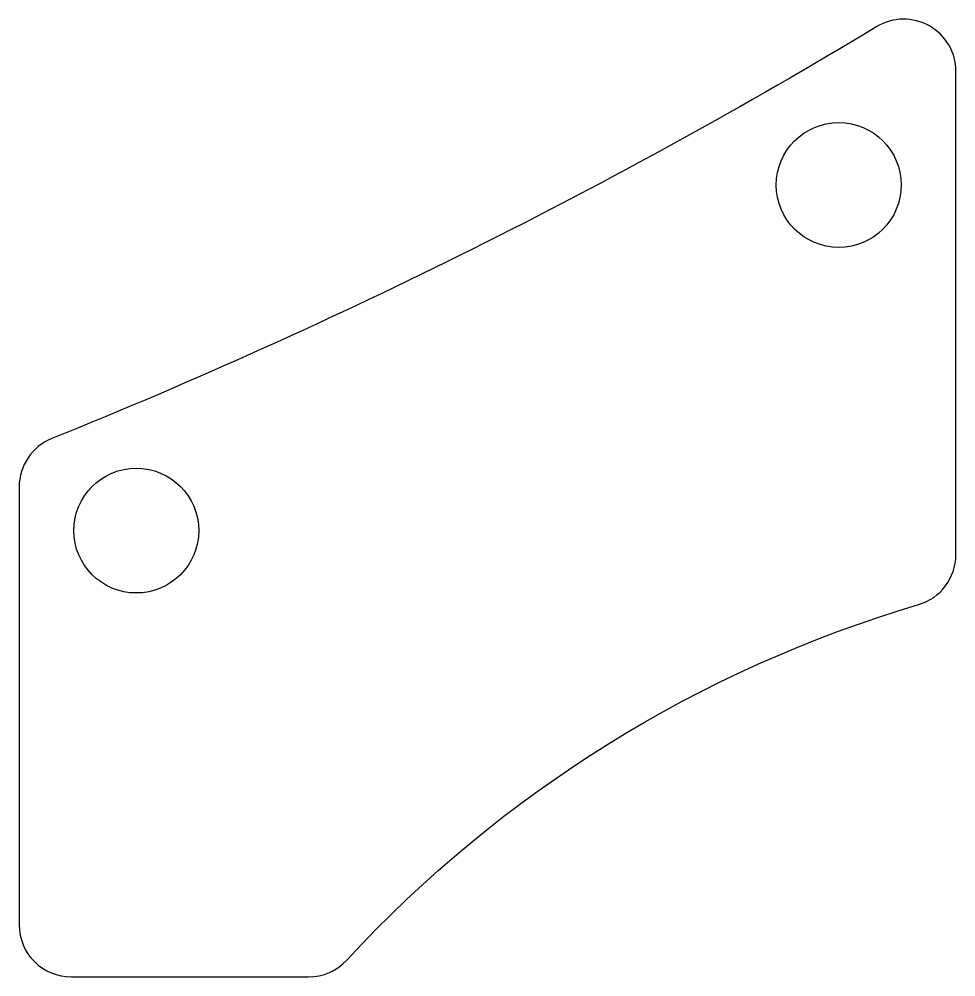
# Model space of a CAD drawing. Header units: millimetres. Extents: x 30.2 to 48.2, y -16.8 to 1.6.
import ezdxf

# ---------------------------------------------------------------- set-up
doc = ezdxf.new("R2010")
doc.units = ezdxf.units.MM
doc.layers.get('0').update_dxf_attribs({"linetype": 'CONTINUOUS'})

msp = doc.modelspace()

# ---------------------------------------------------------------- linework, layer by layer
msp.add_lwpolyline([(35.724, -16.805, 0.209311), (36.458, -16.483, -0.135282), (47.446, -9.649, 0.332314), (48.163, -8.69), (48.163, 0.607, 0.583786), (46.646, 1.463, -0.039825), (30.788, -6.457, 0.305823), (30.163, -7.385), (30.163, -15.805, 0.414214), (31.163, -16.805)], format="xyb", close=True)
for centre in [(45.913, -1.582), (32.413, -8.225)]:
    msp.add_circle(centre, 1.2)

doc.saveas('drawing.dxf')
